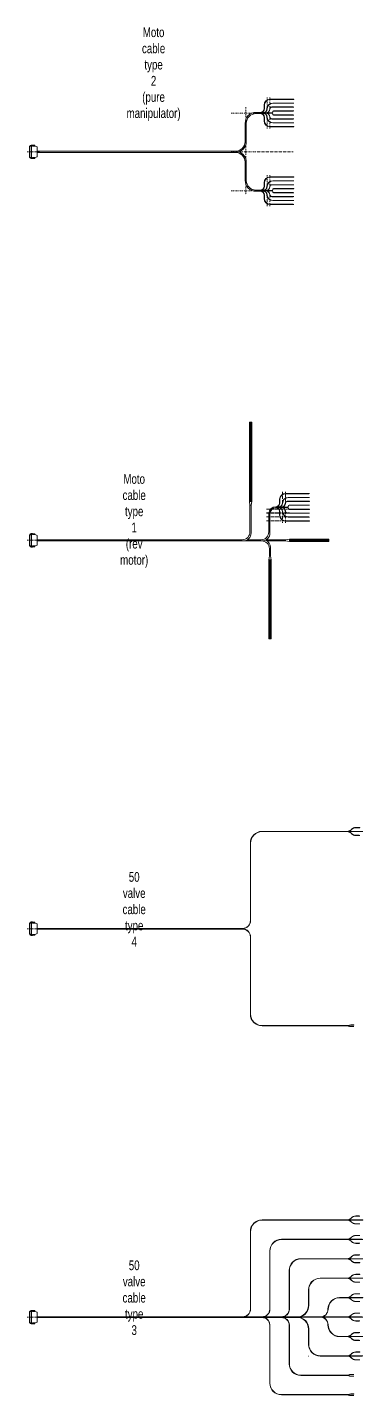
# Model space of a CAD drawing. Header units: millimetres. Extents: x -110 to 1678, y 0 to 13641.
# Drawn here: x -51 to 1678, y 6596 to 13641 of the extents above; entities that cross this region are included whole.
import ezdxf

# ---------------------------------------------------------------- set-up
doc = ezdxf.new("R2010")
doc.units = ezdxf.units.MM
doc.linetypes.add('BORDER2', pattern=[22.225, 6.35, -3.175, 6.35, -3.175, 0, -3.175])
doc.layers.add('drawing', color=7, linetype='CONTINUOUS', lineweight=20)
doc.layers.add('help', color=2, linetype='BORDER2', lineweight=0)
doc.styles.get("Standard").update_dxf_attribs({"font": 'txt', "width": 0.75})

# ---------------------------------------------------------------- blocks, each defined once
blk = doc.blocks.new('d-sub-37')
at = {"layer": 'drawing'}
for p, q in [((-31, 28.5), (-39.5, 28.5)), ((-39.5, 28.5), (-39.5, -28.5)), ((-31, 33), (-37, 33)), ((-37, 33), (-37, 31)), ((-37, 31), (-31, 31)), ((-31, 35), (-31, -35)), ((-30, 35), (-31, 35)), ((-30, -35), (-30, 35)), ((-30, 35), (-25, 35)), ((-25, 35), (-25, 29)), ((-25, 33), (-24, 33)), ((-24, 31), (-25, 31)), ((-25, 29), (-11, 29)), ((-24, 33), (-24, 34)), ((-24, 34), (-17, 34)), ((-24, 30), (-24, 31)), ((-13, 30), (-24, 30)), ((-17, 34), (-13, 34)), ((-13, 34), (-13, 30)), ((-11, 29), (-1, 25)), ((-1, -25), (-1, 25)), ((-1, 3), (0, 3)), ((0, 3), (0, -3)), ((-39.5, -28.5), (-31, -28.5)), ((-37, -33), (-37, -31)), ((-37, -31), (-31, -31)), ((-31, -33), (-37, -33)), ((-31, -35), (-30, -35)), ((-30, -35), (-25, -35)), ((-25, -35), (-25, -29)), ((-25, -29), (-11, -29)), ((-25, -31), (-24, -31)), ((-25, -33), (-24, -33)), ((-24, -31), (-24, -30)), ((-24, -30), (-14, -30)), ((-24, -33), (-24, -34)), ((-24, -34), (-13, -34)), ((-13, -30), (-14, -30)), ((-13, -34), (-13, -30)), ((-11, -29), (-1, -25)), ((0, -3), (-1, -3))]:
    blk.add_line(p, q, dxfattribs=at)
at = {"layer": 'help'}
for p, q in [((-51, 0), (-23, 0)), ((-20, 0), (13, 0))]:
    blk.add_line(p, q, dxfattribs=at)
blk = doc.blocks.new('enc-socket')
at = {"layer": 'drawing'}
for p, q in [((-0.5, -1), (-0.5, 1)), ((-0.5, 1), (0, 1)), ((0, 6), (0, -6)), ((4, 6), (0, 6)), ((1, 5.5), (1, 5)), ((1.5, 5.5), (1, 5.5)), ((1, 5), (1.5, 5)), ((1, 3.5), (1, 3)), ((1.5, 3.5), (1, 3.5)), ((1, 3), (1.5, 3)), ((1, 1.5), (1, 1)), ((1.5, 1.5), (1, 1.5)), ((1, 1), (1.5, 1)), ((1.5, 5), (1.5, 5.5)), ((1.5, 3), (1.5, 3.5)), ((1.5, 1), (1.5, 1.5)), ((3, 5.5), (3, 5)), ((3.5, 5.5), (3, 5.5)), ((3, 5), (3.5, 5)), ((3, 3.5), (3, 3)), ((3.5, 3.5), (3, 3.5)), ((3, 3), (3.5, 3)), ((3, 1.5), (3, 1)), ((3.5, 1.5), (3, 1.5)), ((3, 1), (3.5, 1)), ((3.5, 5), (3.5, 5.5)), ((3.5, 3), (3.5, 3.5)), ((3.5, 1), (3.5, 1.5)), ((4, -6), (4, 6)), ((0, -1), (-0.5, -1)), ((0, -6), (4, -6)), ((1, -0.5), (1, -1)), ((1.5, -0.5), (1, -0.5)), ((1, -1), (1.5, -1)), ((1, -2.5), (1, -3)), ((1.5, -2.5), (1, -2.5)), ((1, -3), (1.5, -3)), ((1, -4.5), (1, -5)), ((1.5, -4.5), (1, -4.5)), ((1, -5), (1.5, -5)), ((1.5, -1), (1.5, -0.5)), ((1.5, -3), (1.5, -2.5)), ((1.5, -5), (1.5, -4.5)), ((3, -0.5), (3, -1)), ((3.5, -0.5), (3, -0.5)), ((3, -1), (3.5, -1)), ((3, -2.5), (3, -3)), ((3.5, -2.5), (3, -2.5)), ((3, -3), (3.5, -3)), ((3, -4.5), (3, -5)), ((3.5, -4.5), (3, -4.5)), ((3, -5), (3.5, -5)), ((3.5, -1), (3.5, -0.5)), ((3.5, -3), (3.5, -2.5)), ((3.5, -5), (3.5, -4.5))]:
    blk.add_line(p, q, dxfattribs=at)

msp = doc.modelspace()

# ---------------------------------------------------------------- linework, layer by layer
at = {"layer": 'drawing'}
for p, q in [((1200, 13271), (1220, 13271)), ((1220, 13270), (1201, 13270)), ((1214, 13251), (1220, 13251)), ((1215, 13250), (1220, 13250)), ((1220, 13271), (1320, 13271)), ((1320, 13270), (1220, 13270)), ((1220, 13251), (1320, 13251)), ((1320, 13250), (1220, 13250)), ((1320, 13271), (1320, 13270)), ((1320, 13270.7), (1323, 13270.7)), ((1323, 13270.3), (1320, 13270.3)), ((1320, 13251), (1320, 13250)), ((1320, 13250.7), (1323, 13250.7)), ((1323, 13250.3), (1320, 13250.3)), ((1323, 13270.7), (1323, 13270.3)), ((1323, 13250.7), (1323, 13250.3)), ((1128, 13203), (1150, 13203)), ((1150, 13197), (1128, 13197)), ((1150, 13197), (1150, 13203)), ((1150, 13203), (1150, 13203)), ((1150, 13203), (1150, 13203)), ((1151, 13202), (1150, 13202)), ((1164, 13202), (1150, 13202)), ((1165, 13201), (1150, 13201)), ((1179, 13201), (1150, 13201)), ((1180, 13200), (1150, 13200)), ((1180, 13200), (1150, 13200)), ((1165, 13199), (1150, 13199)), ((1179, 13199), (1150, 13199)), ((1151, 13198), (1150, 13198)), ((1164, 13198), (1150, 13198)), ((1150, 13197), (1150, 13197)), ((1150, 13197), (1150, 13197)), ((1150, 13197), (1150, 13197)), ((1170, 13223), (1170, 13241)), ((1170, 13203), (1170, 13203)), ((1170, 13197), (1170, 13197)), ((1170, 13177), (1170, 13159)), ((1171, 13240), (1171, 13222)), ((1171, 13160), (1171, 13178)), ((1200, 13200), (1180, 13200)), ((1200, 13200), (1180, 13200)), ((1184, 13221), (1184, 13222)), ((1184, 13179), (1184, 13178)), ((1200, 13201), (1186.2, 13201)), ((1200, 13199), (1186.2, 13199)), ((1199, 13221), (1199, 13221)), ((1199, 13179), (1199, 13179)), ((1209, 13201), (1200, 13201)), ((1210, 13200), (1200, 13200)), ((1210, 13200), (1200, 13200)), ((1209, 13199), (1200, 13199)), ((1209, 13231), (1220, 13231)), ((1210, 13230), (1220, 13230)), ((1214, 13206), (1214, 13206)), ((1214, 13194), (1214, 13194)), ((1219, 13211), (1220, 13211)), ((1219, 13189), (1220, 13189)), ((1220, 13231), (1320, 13231)), ((1320, 13230), (1220, 13230)), ((1220, 13211), (1320, 13211)), ((1320, 13210), (1220, 13210)), ((1320, 13190), (1220, 13190)), ((1220, 13189), (1320, 13189)), ((1320, 13231), (1320, 13230)), ((1320, 13230.7), (1323, 13230.7)), ((1323, 13230.3), (1320, 13230.3)), ((1320, 13211), (1320, 13210)), ((1320, 13210.7), (1323, 13210.7)), ((1323, 13210.3), (1320, 13210.3)), ((1320, 13189), (1320, 13190)), ((1323, 13189.7), (1320, 13189.7)), ((1320, 13189.3), (1323, 13189.3)), ((1323, 13230.7), (1323, 13230.3)), ((1323, 13210.7), (1323, 13210.3)), ((1323, 13189.3), (1323, 13189.7)), ((1072, 13053), (1072, 13147)), ((1078, 13147), (1078, 13053)), ((1200, 13129), (1220, 13129)), ((1220, 13130), (1201, 13130)), ((1209, 13169), (1220, 13169)), ((1210, 13170), (1220, 13170)), ((1214, 13149), (1220, 13149)), ((1215, 13150), (1220, 13150)), ((1320, 13170), (1220, 13170)), ((1220, 13169), (1320, 13169)), ((1320, 13150), (1220, 13150)), ((1220, 13149), (1320, 13149)), ((1320, 13130), (1220, 13130)), ((1220, 13129), (1320, 13129)), ((1320, 13169), (1320, 13170)), ((1323, 13169.7), (1320, 13169.7)), ((1320, 13169.3), (1323, 13169.3)), ((1320, 13149), (1320, 13150)), ((1323, 13149.7), (1320, 13149.7)), ((1320, 13149.3), (1323, 13149.3)), ((1320, 13129), (1320, 13130)), ((1323, 13129.7), (1320, 13129.7)), ((1320, 13129.3), (1323, 13129.3)), ((1323, 13169.3), (1323, 13169.7)), ((1323, 13149.3), (1323, 13149.7)), ((1323, 13129.3), (1323, 13129.7)), ((0, 13003), (1000, 13003)), ((1000, 12997), (0, 12997)), ((1000, 13003), (1022, 13003)), ((1022, 12997), (1000, 12997)), ((1072, 12947), (1072, 12853)), ((1078, 12853), (1078, 12947)), ((1170, 12823), (1170, 12841)), ((1171, 12840), (1171, 12822)), ((1184, 12821), (1184, 12822)), ((1200, 12871), (1220, 12871)), ((1220, 12870), (1201, 12870)), ((1209, 12831), (1220, 12831)), ((1210, 12830), (1220, 12830)), ((1214, 12851), (1220, 12851)), ((1215, 12850), (1220, 12850)), ((1220, 12871), (1320, 12871)), ((1320, 12870), (1220, 12870)), ((1220, 12851), (1320, 12851)), ((1320, 12850), (1220, 12850)), ((1220, 12831), (1320, 12831)), ((1320, 12830), (1220, 12830)), ((1320, 12871), (1320, 12870)), ((1320, 12870.7), (1323, 12870.7)), ((1323, 12870.3), (1320, 12870.3)), ((1320, 12851), (1320, 12850)), ((1320, 12850.7), (1323, 12850.7)), ((1323, 12850.3), (1320, 12850.3)), ((1320, 12831), (1320, 12830)), ((1320, 12830.7), (1323, 12830.7)), ((1323, 12830.3), (1320, 12830.3)), ((1323, 12870.7), (1323, 12870.3)), ((1323, 12850.7), (1323, 12850.3)), ((1323, 12830.7), (1323, 12830.3)), ((1150, 12803), (1128, 12803)), ((1128, 12797), (1150, 12797)), ((1150, 12797), (1150, 12803)), ((1150, 12803), (1150, 12803)), ((1150, 12803), (1150, 12803)), ((1151, 12802), (1150, 12802)), ((1164, 12802), (1150, 12802)), ((1165, 12801), (1150, 12801)), ((1179, 12801), (1150, 12801)), ((1180, 12800), (1150, 12800)), ((1180, 12800), (1150, 12800)), ((1165, 12799), (1150, 12799)), ((1179, 12799), (1150, 12799)), ((1151, 12798), (1150, 12798)), ((1164, 12798), (1150, 12798)), ((1150, 12797), (1150, 12797)), ((1150, 12797), (1150, 12797)), ((1150, 12797), (1150, 12797)), ((1170, 12803), (1170, 12803)), ((1170, 12797), (1170, 12797)), ((1170, 12777), (1170, 12759)), ((1171, 12760), (1171, 12778)), ((1200, 12800), (1180, 12800)), ((1200, 12800), (1180, 12800)), ((1184, 12779), (1184, 12778)), ((1200, 12801), (1186.2, 12801)), ((1200, 12799), (1186.2, 12799)), ((1199, 12821), (1199, 12821)), ((1199, 12779), (1199, 12779)), ((1209, 12801), (1200, 12801)), ((1210, 12800), (1200, 12800)), ((1210, 12800), (1200, 12800)), ((1209, 12799), (1200, 12799)), ((1209, 12769), (1220, 12769)), ((1210, 12770), (1220, 12770)), ((1214, 12806), (1214, 12806)), ((1214, 12794), (1214, 12794)), ((1219, 12811), (1220, 12811)), ((1219, 12789), (1220, 12789)), ((1220, 12811), (1320, 12811)), ((1320, 12810), (1220, 12810)), ((1320, 12790), (1220, 12790)), ((1220, 12789), (1320, 12789)), ((1320, 12770), (1220, 12770)), ((1220, 12769), (1320, 12769)), ((1320, 12811), (1320, 12810)), ((1320, 12810.7), (1323, 12810.7)), ((1323, 12810.3), (1320, 12810.3)), ((1320, 12789), (1320, 12790)), ((1323, 12789.7), (1320, 12789.7)), ((1320, 12789.3), (1323, 12789.3)), ((1320, 12769), (1320, 12770)), ((1323, 12769.7), (1320, 12769.7)), ((1320, 12769.3), (1323, 12769.3)), ((1323, 12810.7), (1323, 12810.3)), ((1323, 12789.3), (1323, 12789.7)), ((1323, 12769.3), (1323, 12769.7)), ((1200, 12729), (1220, 12729)), ((1220, 12730), (1201, 12730)), ((1214, 12749), (1220, 12749)), ((1215, 12750), (1220, 12750)), ((1320, 12750), (1220, 12750)), ((1220, 12749), (1320, 12749)), ((1320, 12730), (1220, 12730)), ((1220, 12729), (1320, 12729)), ((1320, 12749), (1320, 12750)), ((1323, 12749.7), (1320, 12749.7)), ((1320, 12749.3), (1323, 12749.3)), ((1320, 12729), (1320, 12730)), ((1323, 12729.7), (1320, 12729.7)), ((1320, 12729.3), (1323, 12729.3)), ((1323, 12749.3), (1323, 12749.7)), ((1323, 12729.3), (1323, 12729.7)), ((1094, 11604), (1094, 11404)), ((1095, 11404), (1095, 11604)), ((1096, 11604), (1096, 11404)), ((1097, 11404), (1097, 11604)), ((1098, 11604), (1098, 11404)), ((1099, 11404), (1099, 11603.5)), ((1100, 11404), (1100, 11603.5)), ((1101, 11603.5), (1101, 11404)), ((1102, 11404), (1102, 11604)), ((1103, 11604), (1103, 11404)), ((1104, 11404), (1104, 11604)), ((1105, 11604), (1105, 11404)), ((1106, 11404), (1106, 11604)), ((1094, 11404), (1106, 11404)), ((1094, 11400), (1094, 11200)), ((1095, 11200), (1095, 11400)), ((1096, 11400), (1096, 11200)), ((1097, 11200), (1097, 11400)), ((1098, 11400), (1098, 11200)), ((1099, 11200), (1099, 11399.5)), ((1100, 11200), (1100, 11399.5)), ((1101, 11399.5), (1101, 11200)), ((1102, 11200), (1102, 11400)), ((1103, 11400), (1103, 11200)), ((1104, 11200), (1104, 11400)), ((1105, 11400), (1105, 11200)), ((1106, 11200), (1106, 11400)), ((1250, 11193), (1250, 11211)), ((1251, 11210), (1251, 11192)), ((1280, 11241), (1300, 11241)), ((1300, 11240), (1281, 11240)), ((1294, 11221), (1300, 11221)), ((1295, 11220), (1300, 11220)), ((1300, 11241), (1400, 11241)), ((1400, 11240), (1300, 11240)), ((1300, 11221), (1400, 11221)), ((1400, 11220), (1300, 11220)), ((1400, 11241), (1400, 11240)), ((1400, 11240.7), (1403, 11240.7)), ((1403, 11240.3), (1400, 11240.3)), ((1400, 11221), (1400, 11220)), ((1400, 11220.7), (1403, 11220.7)), ((1403, 11220.3), (1400, 11220.3)), ((1403, 11240.7), (1403, 11240.3)), ((1403, 11220.7), (1403, 11220.3)), ((1094, 11200), (1106, 11200)), ((1094, 11200), (1097, 11180)), ((1097, 11180), (1103, 11180)), ((1097, 11180), (1097, 11043)), ((1103, 11180), (1106, 11200)), ((1103, 11037), (1103, 11180)), ((1194, 11137), (1194, 11043)), ((1200, 11037), (1200, 11137)), ((1230, 11167), (1230, 11173)), ((1230, 11173), (1230, 11173)), ((1230, 11173), (1230, 11173)), ((1231, 11172), (1230, 11172)), ((1244, 11172), (1230, 11172)), ((1245, 11171), (1230, 11171)), ((1259, 11171), (1230, 11171)), ((1260, 11170), (1230, 11170)), ((1260, 11170), (1230, 11170)), ((1245, 11169), (1230, 11169)), ((1259, 11169), (1230, 11169)), ((1231, 11168), (1230, 11168)), ((1244, 11168), (1230, 11168)), ((1230, 11167), (1230, 11167)), ((1230, 11167), (1230, 11167)), ((1230, 11167), (1230, 11167)), ((1250, 11173), (1250, 11173)), ((1250, 11167), (1250, 11167)), ((1250, 11147), (1250, 11129)), ((1251, 11130), (1251, 11148)), ((1280, 11170), (1260, 11170)), ((1280, 11170), (1260, 11170)), ((1264, 11191), (1264, 11192)), ((1264, 11149), (1264, 11148)), ((1280, 11171), (1266.2, 11171)), ((1280, 11169), (1266.2, 11169)), ((1279, 11191), (1279, 11191)), ((1279, 11149), (1279, 11149)), ((1289, 11171), (1280, 11171)), ((1290, 11170), (1280, 11170)), ((1290, 11170), (1280, 11170)), ((1289, 11169), (1280, 11169)), ((1289, 11201), (1300, 11201)), ((1289, 11139), (1300, 11139)), ((1290, 11200), (1300, 11200)), ((1290, 11140), (1300, 11140)), ((1294, 11176), (1294, 11176)), ((1294, 11164), (1294, 11164)), ((1299, 11181), (1300, 11181)), ((1299, 11159), (1300, 11159)), ((1300, 11201), (1400, 11201)), ((1400, 11200), (1300, 11200)), ((1300, 11181), (1400, 11181)), ((1400, 11180), (1300, 11180)), ((1400, 11160), (1300, 11160)), ((1300, 11159), (1400, 11159)), ((1400, 11140), (1300, 11140)), ((1300, 11139), (1400, 11139)), ((1400, 11201), (1400, 11200)), ((1400, 11200.7), (1403, 11200.7)), ((1403, 11200.3), (1400, 11200.3)), ((1400, 11181), (1400, 11180)), ((1400, 11180.7), (1403, 11180.7)), ((1403, 11180.3), (1400, 11180.3)), ((1400, 11159), (1400, 11160)), ((1403, 11159.7), (1400, 11159.7)), ((1400, 11159.3), (1403, 11159.3)), ((1400, 11139), (1400, 11140)), ((1403, 11139.7), (1400, 11139.7)), ((1400, 11139.3), (1403, 11139.3)), ((1403, 11200.7), (1403, 11200.3)), ((1403, 11180.7), (1403, 11180.3)), ((1403, 11159.3), (1403, 11159.7)), ((1403, 11139.3), (1403, 11139.7)), ((1280, 11099), (1300, 11099)), ((1300, 11100), (1281, 11100)), ((1294, 11119), (1300, 11119)), ((1295, 11120), (1300, 11120)), ((1400, 11120), (1300, 11120)), ((1300, 11119), (1400, 11119)), ((1400, 11100), (1300, 11100)), ((1300, 11099), (1400, 11099)), ((1400, 11119), (1400, 11120)), ((1403, 11119.7), (1400, 11119.7)), ((1400, 11119.3), (1403, 11119.3)), ((1400, 11099), (1400, 11100)), ((1403, 11099.7), (1400, 11099.7)), ((1400, 11099.3), (1403, 11099.3)), ((1403, 11119.3), (1403, 11119.7)), ((1403, 11099.3), (1403, 11099.7)), ((0, 11003), (1000, 11003)), ((1000, 10997), (0, 10997)), ((1000, 11003), (1000, 10997)), ((1057, 11003), (1000, 11003)), ((1000, 10997), (1063, 10997)), ((1157, 10997), (1000, 10997)), ((1084.1, 11003), (1154, 11003)), ((1280, 11003), (1181.1, 11003)), ((1184.1, 10997), (1280, 10997)), ((1300, 11006), (1280, 11003)), ((1280, 11003), (1280, 10997)), ((1280, 10997), (1300, 10994)), ((1500, 11006), (1300, 11006)), ((1300, 11006), (1300, 10994)), ((1300, 11005), (1500, 11005)), ((1500, 11004), (1300, 11004)), ((1300, 11003), (1500, 11003)), ((1500, 11002), (1300, 11002)), ((1300, 11001), (1499.5, 11001)), ((1300, 11000), (1499.5, 11000)), ((1499.5, 10999), (1300, 10999)), ((1300, 10998), (1500, 10998)), ((1500, 10997), (1300, 10997)), ((1300, 10996), (1500, 10996)), ((1500, 10995), (1300, 10995)), ((1300, 10994), (1500, 10994)), ((1197, 10920), (1194, 10900)), ((1197, 10957), (1197, 10920)), ((1203, 10920), (1197, 10920)), ((1203, 10920), (1203, 10963)), ((1206, 10900), (1203, 10920)), ((1206, 10900), (1194, 10900)), ((1194, 10900), (1194, 10700)), ((1206, 10900), (1194, 10900)), ((1194, 10900), (1194, 10700)), ((1195, 10700), (1195, 10900)), ((1195, 10700), (1195, 10900)), ((1196, 10900), (1196, 10700)), ((1196, 10900), (1196, 10700)), ((1197, 10700), (1197, 10900)), ((1197, 10700), (1197, 10900)), ((1198, 10900), (1198, 10700)), ((1198, 10900), (1198, 10700)), ((1199, 10700.5), (1199, 10900)), ((1199, 10700.5), (1199, 10900)), ((1200, 10900), (1200, 10700.5)), ((1200, 10900), (1200, 10700.5)), ((1201, 10900), (1201, 10700.5)), ((1201, 10900), (1201, 10700.5)), ((1202, 10700), (1202, 10900)), ((1202, 10700), (1202, 10900)), ((1203, 10900), (1203, 10700)), ((1203, 10900), (1203, 10700)), ((1204, 10700), (1204, 10900)), ((1204, 10700), (1204, 10900)), ((1205, 10900), (1205, 10700)), ((1205, 10900), (1205, 10700)), ((1206, 10700), (1206, 10900)), ((1206, 10700), (1206, 10900)), ((1206, 10696), (1194, 10696)), ((1194, 10696), (1194, 10496)), ((1195, 10496), (1195, 10696)), ((1196, 10696), (1196, 10496)), ((1197, 10496), (1197, 10696)), ((1198, 10696), (1198, 10496)), ((1199, 10496.5), (1199, 10696)), ((1200, 10696), (1200, 10496.5)), ((1201, 10696), (1201, 10496.5)), ((1202, 10496), (1202, 10696)), ((1203, 10696), (1203, 10496)), ((1204, 10496), (1204, 10696)), ((1205, 10696), (1205, 10496)), ((1206, 10496), (1206, 10696)), ((1621.2, 9512.2), (1618.8, 9509.8)), ((1618.8, 9508.8), (1621.2, 9511.2)), ((1660, 9521), (1642.4, 9521)), ((1642.4, 9520), (1660, 9520)), ((1660, 9520), (1660, 9521)), ((1660, 9520.7), (1663, 9520.7)), ((1663, 9520.3), (1660, 9520.3)), ((1663, 9520.7), (1663, 9520.3)), ((1099, 9042), (1099, 9441)), ((1159, 9501), (1600, 9501)), ((1600, 9500), (1160, 9500)), ((1611, 9501), (1598, 9501)), ((1610, 9500), (1598, 9500)), ((1610, 9501), (1610, 9501)), ((1610, 9500), (1621, 9500)), ((1610, 9500), (1610, 9500)), ((1611, 9501), (1621, 9501)), ((1621.2, 9489.8), (1618.8, 9492.2)), ((1618.8, 9491.2), (1621.2, 9488.8)), ((1621, 9501), (1675, 9501)), ((1675, 9500), (1621, 9500)), ((1660, 9481), (1642.4, 9481)), ((1642.4, 9480), (1660, 9480)), ((1660, 9480), (1660, 9481)), ((1660, 9480.7), (1663, 9480.7)), ((1663, 9480.3), (1660, 9480.3)), ((1663, 9480.7), (1663, 9480.3)), ((1675, 9501), (1675, 9500)), ((1675, 9500.7), (1678, 9500.7)), ((1678, 9500.3), (1675, 9500.3)), ((1678, 9500.7), (1678, 9500.3)), ((1100, 9440), (1100, 9041)), ((0, 9002), (1000, 9002)), ((0, 8998), (1000, 8998)), ((1000, 8998), (1000, 9002)), ((1000, 9002), (1059, 9002)), ((1060, 9001), (1000, 9001)), ((1000, 8999), (1060, 8999)), ((1000, 8998), (1059, 8998)), ((1099, 8560), (1099, 8958)), ((1100, 8959), (1100, 8561)), ((1600, 8500), (1159, 8500)), ((1160, 8501), (1600, 8501)), ((1602.8, 8501.1), (1600, 8500)), ((1600, 8501), (1600, 8500)), ((1600.2, 8501.1), (1602.8, 8502.1)), ((1602.8, 8498.9), (1600.2, 8499.9)), ((1601.2, 8500.5), (1602.8, 8499.9)), ((1617.7, 8505), (1630, 8505)), ((1630, 8504), (1617.7, 8504)), ((1617.7, 8497), (1630, 8497)), ((1630, 8496), (1617.7, 8496)), ((1630, 8505), (1630, 8504)), ((1630, 8504.7), (1633, 8504.7)), ((1633, 8504.3), (1630, 8504.3)), ((1630, 8497), (1630, 8496)), ((1630, 8496.7), (1633, 8496.7)), ((1633, 8496.3), (1630, 8496.3)), ((1633, 8504.7), (1633, 8504.3)), ((1633, 8496.7), (1633, 8496.3)), ((1159, 7501), (1600, 7501)), ((1600, 7500), (1160, 7500)), ((1611, 7501), (1598, 7501)), ((1610, 7500), (1598, 7500)), ((1610, 7501), (1610, 7501)), ((1610, 7500), (1621, 7500)), ((1610, 7500), (1610, 7500)), ((1611, 7501), (1621, 7501)), ((1621.2, 7512.2), (1618.8, 7509.8)), ((1618.8, 7508.8), (1621.2, 7511.2)), ((1621.2, 7489.8), (1618.8, 7492.2)), ((1618.8, 7491.2), (1621.2, 7488.8)), ((1621, 7501), (1675, 7501)), ((1675, 7500), (1621, 7500)), ((1660, 7521), (1642.4, 7521)), ((1642.4, 7520), (1660, 7520)), ((1660, 7481), (1642.4, 7481)), ((1642.4, 7480), (1660, 7480)), ((1660, 7520), (1660, 7521)), ((1660, 7520.7), (1663, 7520.7)), ((1663, 7520.3), (1660, 7520.3)), ((1660, 7480), (1660, 7481)), ((1660, 7480.7), (1663, 7480.7)), ((1663, 7480.3), (1660, 7480.3)), ((1663, 7520.7), (1663, 7520.3)), ((1663, 7480.7), (1663, 7480.3)), ((1675, 7501), (1675, 7500)), ((1675, 7500.7), (1678, 7500.7)), ((1678, 7500.3), (1675, 7500.3)), ((1678, 7500.7), (1678, 7500.3)), ((1099, 7042), (1099, 7441)), ((1100, 7440), (1100, 7041)), ((1259, 7401), (1600, 7401)), ((1600, 7400), (1260, 7400)), ((1611, 7401), (1598, 7401)), ((1610, 7400), (1598, 7400)), ((1610, 7401), (1610, 7401)), ((1610, 7400), (1621, 7400)), ((1610, 7400), (1610, 7400)), ((1611, 7401), (1621, 7401)), ((1621.2, 7412.2), (1618.8, 7409.8)), ((1618.8, 7408.8), (1621.2, 7411.2)), ((1621, 7401), (1675, 7401)), ((1675, 7400), (1621, 7400)), ((1660, 7421), (1642.4, 7421)), ((1642.4, 7420), (1660, 7420)), ((1660, 7420), (1660, 7421)), ((1660, 7420.7), (1663, 7420.7)), ((1663, 7420.3), (1660, 7420.3)), ((1663, 7420.7), (1663, 7420.3)), ((1675, 7401), (1675, 7400)), ((1675, 7400.7), (1678, 7400.7)), ((1678, 7400.3), (1675, 7400.3)), ((1678, 7400.7), (1678, 7400.3)), ((1199, 7042), (1199, 7341)), ((1200, 7340), (1200, 7041)), ((1621.2, 7389.8), (1618.8, 7392.2)), ((1618.8, 7391.2), (1621.2, 7388.8)), ((1660, 7381), (1642.4, 7381)), ((1642.4, 7380), (1660, 7380)), ((1660, 7380), (1660, 7381)), ((1660, 7380.7), (1663, 7380.7)), ((1663, 7380.3), (1660, 7380.3)), ((1663, 7380.7), (1663, 7380.3)), ((1359, 7301), (1600, 7301)), ((1600, 7300), (1360, 7300)), ((1611, 7301), (1598, 7301)), ((1610, 7300), (1598, 7300)), ((1610, 7301), (1610, 7301)), ((1610, 7300), (1621, 7300)), ((1610, 7300), (1610, 7300)), ((1611, 7301), (1621, 7301)), ((1621.2, 7312.2), (1618.8, 7309.8)), ((1618.8, 7308.8), (1621.2, 7311.2)), ((1621.2, 7289.8), (1618.8, 7292.2)), ((1618.8, 7291.2), (1621.2, 7288.8)), ((1621, 7301), (1675, 7301)), ((1675, 7300), (1621, 7300)), ((1660, 7321), (1642.4, 7321)), ((1642.4, 7320), (1660, 7320)), ((1660, 7281), (1642.4, 7281)), ((1642.4, 7280), (1660, 7280)), ((1660, 7320), (1660, 7321)), ((1660, 7320.7), (1663, 7320.7)), ((1663, 7320.3), (1660, 7320.3)), ((1660, 7280), (1660, 7281)), ((1660, 7280.7), (1663, 7280.7)), ((1663, 7280.3), (1660, 7280.3)), ((1663, 7320.7), (1663, 7320.3)), ((1663, 7280.7), (1663, 7280.3)), ((1675, 7301), (1675, 7300)), ((1675, 7300.7), (1678, 7300.7)), ((1678, 7300.3), (1675, 7300.3)), ((1678, 7300.7), (1678, 7300.3)), ((1299, 7042), (1299, 7241)), ((1300, 7240), (1300, 7041)), ((1459, 7201), (1600, 7201)), ((1600, 7200), (1460, 7200)), ((1611, 7201), (1598, 7201)), ((1610, 7200), (1598, 7200)), ((1610, 7201), (1610, 7201)), ((1610, 7200), (1621, 7200)), ((1610, 7200), (1610, 7200)), ((1611, 7201), (1621, 7201)), ((1621.2, 7212.2), (1618.8, 7209.8)), ((1618.8, 7208.8), (1621.2, 7211.2)), ((1621.2, 7189.8), (1618.8, 7192.2)), ((1618.8, 7191.2), (1621.2, 7188.8)), ((1621, 7201), (1675, 7201)), ((1675, 7200), (1621, 7200)), ((1660, 7221), (1642.4, 7221)), ((1642.4, 7220), (1660, 7220)), ((1660, 7220), (1660, 7221)), ((1660, 7220.7), (1663, 7220.7)), ((1663, 7220.3), (1660, 7220.3)), ((1663, 7220.7), (1663, 7220.3)), ((1675, 7201), (1675, 7200)), ((1675, 7200.7), (1678, 7200.7)), ((1678, 7200.3), (1675, 7200.3)), ((1678, 7200.7), (1678, 7200.3)), ((1399, 7061), (1399, 7141)), ((1400, 7140), (1400, 7060)), ((1660, 7181), (1642.4, 7181)), ((1642.4, 7180), (1660, 7180)), ((1660, 7121), (1642.4, 7121)), ((1642.4, 7120), (1660, 7120)), ((1660, 7180), (1660, 7181)), ((1660, 7180.7), (1663, 7180.7)), ((1663, 7180.3), (1660, 7180.3)), ((1660, 7120), (1660, 7121)), ((1660, 7120.7), (1663, 7120.7)), ((1663, 7120.3), (1660, 7120.3)), ((1663, 7180.7), (1663, 7180.3)), ((1663, 7120.7), (1663, 7120.3)), ((1600, 7101), (1559, 7101)), ((1600, 7100), (1560, 7100)), ((1611, 7101), (1598, 7101)), ((1610, 7100), (1598, 7100)), ((1610, 7101), (1610, 7101)), ((1610, 7100), (1621, 7100)), ((1610, 7100), (1610, 7100)), ((1611, 7101), (1621, 7101)), ((1621.2, 7112.2), (1618.8, 7109.8)), ((1618.8, 7108.8), (1621.2, 7111.2)), ((1621.2, 7089.8), (1618.8, 7092.2)), ((1618.8, 7091.2), (1621.2, 7088.8)), ((1621, 7101), (1675, 7101)), ((1675, 7100), (1621, 7100)), ((1660, 7081), (1642.4, 7081)), ((1642.4, 7080), (1660, 7080)), ((1660, 7080), (1660, 7081)), ((1660, 7080.7), (1663, 7080.7)), ((1663, 7080.3), (1660, 7080.3)), ((1663, 7080.7), (1663, 7080.3)), ((1675, 7101), (1675, 7100)), ((1675, 7100.7), (1678, 7100.7)), ((1678, 7100.3), (1675, 7100.3)), ((1678, 7100.7), (1678, 7100.3)), ((0, 7002), (1000, 7002)), ((0, 6998), (1000, 6998)), ((1000, 6998), (1000, 7002)), ((1000, 7002), (1059, 7002)), ((1060, 7001), (1000, 7001)), ((1000, 7000), (1340, 7000)), ((1000, 6999), (1060, 6999)), ((1000, 6998), (1059, 6998)), ((1059, 6998), (1069, 6998)), ((1060, 7001), (1160, 7001)), ((1060, 6999), (1160, 6999)), ((1159, 7002), (1068.9, 7002)), ((1159, 6998), (1068.9, 6998)), ((1160, 7001), (1260, 7001)), ((1160, 6999), (1260, 6999)), ((1259, 6998), (1160, 6998)), ((1259, 7002), (1168.9, 7002)), ((1260, 7001), (1339, 7001)), ((1339, 6999), (1260, 6999)), ((1340, 7000), (1340, 7000)), ((1340, 7000), (1460, 7000)), ((1342, 7001), (1459, 7001)), ((1459, 7000), (1461, 7000)), ((1460, 7001), (1460, 7001)), ((1468.9, 7001), (1500, 7001)), ((1468.9, 7000), (1500, 7000)), ((1499, 7041), (1499, 7041)), ((1500, 7040), (1500, 7040)), ((1598, 7001), (1500, 7001)), ((1500, 7000), (1598, 7000)), ((1611, 7001), (1598, 7001)), ((1610, 7000), (1598, 7000)), ((1610, 7001), (1610, 7001)), ((1610, 7000), (1621, 7000)), ((1610, 7000), (1610, 7000)), ((1611, 7001), (1621, 7001)), ((1621.2, 7012.2), (1618.8, 7009.8)), ((1618.8, 7008.8), (1621.2, 7011.2)), ((1621.2, 6989.8), (1618.8, 6992.2)), ((1618.8, 6991.2), (1621.2, 6988.8)), ((1621, 7001), (1675, 7001)), ((1675, 7000), (1621, 7000)), ((1660, 7021), (1642.4, 7021)), ((1642.4, 7020), (1660, 7020)), ((1660, 6981), (1642.4, 6981)), ((1642.4, 6980), (1660, 6980)), ((1660, 7020), (1660, 7021)), ((1660, 7020.7), (1663, 7020.7)), ((1663, 7020.3), (1660, 7020.3)), ((1660, 6980), (1660, 6981)), ((1660, 6980.7), (1663, 6980.7)), ((1663, 6980.3), (1660, 6980.3)), ((1663, 7020.7), (1663, 7020.3)), ((1663, 6980.7), (1663, 6980.3)), ((1675, 7001), (1675, 7000)), ((1675, 7000.7), (1678, 7000.7)), ((1678, 7000.3), (1675, 7000.3)), ((1678, 7000.7), (1678, 7000.3)), ((1199, 6660), (1199, 6958)), ((1200, 6959), (1200, 6661)), ((1299, 6760), (1299, 6958)), ((1300, 6959), (1300, 6761)), ((1399, 6860), (1399, 6939)), ((1400, 6940), (1400, 6861)), ((1499, 6960), (1499, 6960)), ((1500, 6961), (1500, 6961)), ((1621.2, 6912.2), (1618.8, 6909.8)), ((1618.8, 6908.8), (1621.2, 6911.2)), ((1660, 6921), (1642.4, 6921)), ((1642.4, 6920), (1660, 6920)), ((1660, 6920), (1660, 6921)), ((1660, 6920.7), (1663, 6920.7)), ((1663, 6920.3), (1660, 6920.3)), ((1663, 6920.7), (1663, 6920.3)), ((1600, 6900), (1559, 6900)), ((1560, 6901), (1600, 6901)), ((1611, 6901), (1598, 6901)), ((1610, 6900), (1598, 6900)), ((1610, 6901), (1610, 6901)), ((1610, 6900), (1621, 6900)), ((1610, 6900), (1610, 6900)), ((1611, 6901), (1621, 6901)), ((1621.2, 6889.8), (1618.8, 6892.2)), ((1618.8, 6891.2), (1621.2, 6888.8)), ((1621, 6901), (1675, 6901)), ((1675, 6900), (1621, 6900)), ((1660, 6881), (1642.4, 6881)), ((1642.4, 6880), (1660, 6880)), ((1660, 6880), (1660, 6881)), ((1660, 6880.7), (1663, 6880.7)), ((1663, 6880.3), (1660, 6880.3)), ((1663, 6880.7), (1663, 6880.3)), ((1675, 6901), (1675, 6900)), ((1675, 6900.7), (1678, 6900.7)), ((1678, 6900.3), (1675, 6900.3)), ((1678, 6900.7), (1678, 6900.3)), ((1400, 6800), (1399, 6800)), ((1600, 6800), (1459, 6800)), ((1460, 6801), (1600, 6801)), ((1611, 6801), (1598, 6801)), ((1610, 6800), (1598, 6800)), ((1610, 6801), (1610, 6801)), ((1610, 6800), (1621, 6800)), ((1610, 6800), (1610, 6800)), ((1611, 6801), (1621, 6801)), ((1621.2, 6812.2), (1618.8, 6809.8)), ((1618.8, 6808.8), (1621.2, 6811.2)), ((1621.2, 6789.8), (1618.8, 6792.2)), ((1618.8, 6791.2), (1621.2, 6788.8)), ((1621, 6801), (1675, 6801)), ((1675, 6800), (1621, 6800)), ((1660, 6821), (1642.4, 6821)), ((1642.4, 6820), (1660, 6820)), ((1660, 6781), (1642.4, 6781)), ((1642.4, 6780), (1660, 6780)), ((1660, 6820), (1660, 6821)), ((1660, 6820.7), (1663, 6820.7)), ((1663, 6820.3), (1660, 6820.3)), ((1660, 6780), (1660, 6781)), ((1660, 6780.7), (1663, 6780.7)), ((1663, 6780.3), (1660, 6780.3)), ((1663, 6820.7), (1663, 6820.3)), ((1663, 6780.7), (1663, 6780.3)), ((1675, 6801), (1675, 6800)), ((1675, 6800.7), (1678, 6800.7)), ((1678, 6800.3), (1675, 6800.3)), ((1678, 6800.7), (1678, 6800.3)), ((1600, 6700), (1359, 6700)), ((1360, 6701), (1600, 6701)), ((1602.8, 6701.1), (1600, 6700)), ((1600, 6701), (1600, 6700)), ((1600.2, 6701.1), (1602.8, 6702.1)), ((1602.8, 6698.9), (1600.2, 6699.9)), ((1601.2, 6700.5), (1602.8, 6699.9)), ((1617.7, 6705), (1630, 6705)), ((1630, 6704), (1617.7, 6704)), ((1617.7, 6697), (1630, 6697)), ((1630, 6696), (1617.7, 6696)), ((1630, 6705), (1630, 6704)), ((1630, 6704.7), (1633, 6704.7)), ((1633, 6704.3), (1630, 6704.3)), ((1630, 6697), (1630, 6696)), ((1630, 6696.7), (1633, 6696.7)), ((1633, 6696.3), (1630, 6696.3)), ((1633, 6704.7), (1633, 6704.3)), ((1633, 6696.7), (1633, 6696.3)), ((1600, 6600), (1259, 6600)), ((1260, 6601), (1600, 6601)), ((1602.8, 6601.1), (1600, 6600)), ((1600, 6601), (1600, 6600)), ((1600.2, 6601.1), (1602.8, 6602.1)), ((1602.8, 6598.9), (1600.2, 6599.9)), ((1601.2, 6600.5), (1602.8, 6599.9)), ((1617.7, 6605), (1630, 6605)), ((1630, 6604), (1617.7, 6604)), ((1617.7, 6597), (1630, 6597)), ((1630, 6596), (1617.7, 6596)), ((1630, 6605), (1630, 6604)), ((1630, 6604.7), (1633, 6604.7)), ((1633, 6604.3), (1630, 6604.3)), ((1630, 6597), (1630, 6596)), ((1630, 6596.7), (1633, 6596.7)), ((1633, 6596.3), (1630, 6596.3)), ((1633, 6604.7), (1633, 6604.3)), ((1633, 6596.7), (1633, 6596.3))]:
    msp.add_line(p, q, dxfattribs=at)
for centre, radius, start, end in [((1200, 13241), 30, 90, 180), ((1201, 13240), 30, 90, 180), ((1214, 13221), 30, 90, 180), ((1215, 13220), 30, 90, 180), ((1128, 13147), 56, 90, 180), ((1128, 13147), 50, 90, 180), ((1150, 13223), 20, 270, 0), ((1150, 13177), 20, 0, 90), ((1151, 13222), 20, 270, 0), ((1151, 13178), 20, 0, 90), ((1164, 13222), 20, 270, 0), ((1164, 13178), 20, 0, 90), ((1165, 13221), 20, 270, 0), ((1165, 13179), 20, 0, 90), ((1179, 13221), 20, 270, 0), ((1179, 13179), 20, 0, 90), ((1180, 13220), 20, 270, 0), ((1180, 13180), 20, 0, 90), ((1214, 13179), 30, 180, 270), ((1215, 13180), 30, 180, 270), ((1209, 13221), 10, 90, 180), ((1209, 13179), 10, 180, 270), ((1210, 13220), 10, 90, 180), ((1210, 13180), 10, 180, 270), ((1209, 13206), 5, 270, 0), ((1209, 13194), 5, 0, 90), ((1210, 13205), 5, 270, 0), ((1210, 13195), 5, 0, 90), ((1219, 13206), 5, 90, 180), ((1219, 13194), 5, 180, 270), ((1220, 13205), 5, 90, 180), ((1220, 13195), 5, 180, 270), ((1200, 13159), 30, 180, 270), ((1201, 13160), 30, 180, 270), ((1022, 13053), 56, 270, 0), ((1022, 13053), 50, 270, 0), ((1022, 12947), 50, 0, 90), ((1022, 12947), 56, 0, 71.1608), ((1128, 12853), 56, 180, 270), ((1128, 12853), 50, 180, 270), ((1150, 12823), 20, 270, 0), ((1151, 12822), 20, 270, 0), ((1164, 12822), 20, 270, 0), ((1200, 12841), 30, 90, 180), ((1201, 12840), 30, 90, 180), ((1214, 12821), 30, 90, 180), ((1215, 12820), 30, 90, 180), ((1209, 12821), 10, 90, 180), ((1210, 12820), 10, 90, 180), ((1150, 12777), 20, 0, 90), ((1151, 12778), 20, 0, 90), ((1164, 12778), 20, 0, 90), ((1165, 12821), 20, 270, 0), ((1165, 12779), 20, 0, 90), ((1200, 12759), 30, 180, 270), ((1201, 12760), 30, 180, 270), ((1179, 12821), 20, 270, 0), ((1179, 12779), 20, 0, 90), ((1180, 12820), 20, 270, 0), ((1180, 12780), 20, 0, 90), ((1214, 12779), 30, 180, 270), ((1215, 12780), 30, 180, 270), ((1209, 12779), 10, 180, 270), ((1210, 12780), 10, 180, 270), ((1209, 12806), 5, 270, 0), ((1209, 12794), 5, 0, 90), ((1210, 12805), 5, 270, 0), ((1210, 12795), 5, 0, 90), ((1219, 12806), 5, 90, 180), ((1219, 12794), 5, 180, 270), ((1220, 12805), 5, 90, 180), ((1220, 12795), 5, 180, 270), ((1280, 11211), 30, 90, 180), ((1281, 11210), 30, 90, 180), ((1294, 11191), 30, 90, 180), ((1295, 11190), 30, 90, 180), ((1230, 11137), 36, 90, 180), ((1230, 11137), 30, 90, 180), ((1230, 11193), 20, 270, 0), ((1230, 11147), 20, 0, 90), ((1231, 11192), 20, 270, 0), ((1231, 11148), 20, 0, 90), ((1244, 11192), 20, 270, 0), ((1244, 11148), 20, 0, 90), ((1245, 11191), 20, 270, 0), ((1245, 11149), 20, 0, 90), ((1259, 11191), 20, 270, 0), ((1259, 11149), 20, 0, 90), ((1260, 11190), 20, 270, 0), ((1260, 11150), 20, 0, 90), ((1294, 11149), 30, 180, 270), ((1295, 11150), 30, 180, 270), ((1289, 11191), 10, 90, 180), ((1289, 11149), 10, 180, 270), ((1290, 11190), 10, 90, 180), ((1290, 11150), 10, 180, 270), ((1289, 11176), 5, 270, 0), ((1289, 11164), 5, 0, 90), ((1290, 11175), 5, 270, 0), ((1290, 11165), 5, 0, 90), ((1299, 11176), 5, 90, 180), ((1299, 11164), 5, 180, 270), ((1300, 11175), 5, 90, 180), ((1300, 11165), 5, 180, 270), ((1280, 11129), 30, 180, 270), ((1281, 11130), 30, 180, 270), ((1057, 11043), 40, 270, 0), ((1063, 11037), 40, 270, 0), ((1154, 11043), 40, 270, 0), ((1157, 10957), 40, 0, 90), ((1160, 11037), 40, 270, 0), ((1163, 10963), 40, 0, 70.10474), ((1642.4, 9491), 30, 90, 135), ((1642.4, 9490), 30, 90, 135), ((1159, 9441), 60, 90, 180), ((1160, 9440), 60, 90, 180), ((1597.6, 9531), 30, 270, 315), ((1597.6, 9470), 30, 45, 90), ((1597.6, 9530), 30, 284.83511, 315), ((1597.6, 9471), 30, 45, 75.16489), ((1642.4, 9511), 30, 225, 270), ((1642.4, 9510), 30, 225, 270), ((1059, 9042), 40, 270, 0), ((1060, 9041), 40, 270, 0), ((1059, 8958), 40, 0, 90), ((1060, 8959), 40, 0, 90), ((1159, 8560), 60, 180, 270), ((1160, 8561), 60, 180, 270), ((1599.8, 8502), 1, 270, 291.80141), ((1599.8, 8499), 1, 68.19859, 90), ((1617.7, 8465), 40, 90, 111.80141), ((1617.7, 8464), 40, 90, 111.80141), ((1617.7, 8537), 40, 248.19859, 270), ((1617.7, 8536), 40, 248.19859, 270), ((1159, 7441), 60, 90, 180), ((1160, 7440), 60, 90, 180), ((1597.6, 7531), 30, 270, 315), ((1597.6, 7470), 30, 45, 90), ((1597.6, 7530), 30, 284.83511, 315), ((1597.6, 7471), 30, 45, 75.16489), ((1642.4, 7491), 30, 90, 135), ((1642.4, 7490), 30, 90, 135), ((1642.4, 7511), 30, 225, 270), ((1642.4, 7510), 30, 225, 270), ((1259, 7341), 60, 90, 180), ((1260, 7340), 60, 90, 180), ((1597.6, 7431), 30, 270, 315), ((1597.6, 7370), 30, 45, 90), ((1597.6, 7430), 30, 284.83511, 315), ((1597.6, 7371), 30, 45, 75.16489), ((1642.4, 7391), 30, 90, 135), ((1642.4, 7390), 30, 90, 135), ((1642.4, 7411), 30, 225, 270), ((1642.4, 7410), 30, 225, 270), ((1359, 7241), 60, 90, 180), ((1360, 7240), 60, 90, 180), ((1597.6, 7331), 30, 270, 315), ((1597.6, 7270), 30, 45, 90), ((1597.6, 7330), 30, 284.83511, 315), ((1597.6, 7271), 30, 45, 75.16489), ((1642.4, 7291), 30, 90, 135), ((1642.4, 7290), 30, 90, 135), ((1642.4, 7311), 30, 225, 270), ((1642.4, 7310), 30, 225, 270), ((1459, 7141), 60, 90, 180), ((1460, 7140), 60, 90, 180), ((1597.6, 7231), 30, 270, 315), ((1597.6, 7170), 30, 45, 90), ((1597.6, 7230), 30, 284.83511, 315), ((1597.6, 7171), 30, 45, 75.16489), ((1642.4, 7191), 30, 90, 135), ((1642.4, 7190), 30, 90, 135), ((1642.4, 7211), 30, 225, 270), ((1642.4, 7210), 30, 225, 270), ((1642.4, 7091), 30, 90, 135), ((1642.4, 7090), 30, 90, 135), ((1339, 7061), 60, 270, 0), ((1340, 7060), 60, 280.47531, 0), ((1559, 7041), 60, 90, 180), ((1560, 7040), 60, 90, 180), ((1597.6, 7131), 30, 270, 315), ((1597.6, 7070), 30, 45, 90), ((1597.6, 7130), 30, 284.83511, 315), ((1597.6, 7071), 30, 45, 75.16489), ((1642.4, 7111), 30, 225, 270), ((1642.4, 7110), 30, 225, 270), ((1059, 7042), 40, 270, 0), ((1060, 7041), 40, 270, 0), ((1159, 7042), 40, 270, 0), ((1159, 6958), 40, 0, 90), ((1160, 7041), 40, 270, 0), ((1160, 6959), 40, 0, 77.16143), ((1259, 7042), 40, 270, 0), ((1259, 6958), 40, 0, 90), ((1260, 7041), 40, 270, 0), ((1260, 6959), 40, 0, 90), ((1339, 6939), 60, 0, 90), ((1340, 6940), 60, 0, 90), ((1459, 7041), 40, 270, 0), ((1459, 6960), 40, 0, 90), ((1460, 6961), 40, 0, 90), ((1460, 7040), 40, 279.06872, 0), ((1597.6, 7031), 30, 270, 315), ((1597.6, 6970), 30, 45, 90), ((1597.6, 7030), 30, 284.83511, 315), ((1597.6, 6971), 30, 45, 75.16489), ((1642.4, 6991), 30, 90, 135), ((1642.4, 6990), 30, 90, 135), ((1642.4, 7011), 30, 225, 270), ((1642.4, 7010), 30, 225, 270), ((1559, 6960), 60, 180, 270), ((1560, 6961), 60, 180, 270), ((1597.6, 6931), 30, 270, 315), ((1597.6, 6930), 30, 284.83511, 315), ((1642.4, 6891), 30, 90, 135), ((1642.4, 6890), 30, 90, 135), ((1459, 6860), 60, 180, 270), ((1460, 6861), 60, 180, 270), ((1597.6, 6870), 30, 45, 90), ((1597.6, 6871), 30, 45, 75.16489), ((1642.4, 6911), 30, 225, 270), ((1642.4, 6910), 30, 225, 270), ((1597.6, 6831), 30, 270, 315), ((1597.6, 6770), 30, 45, 90), ((1597.6, 6830), 30, 284.83511, 315), ((1597.6, 6771), 30, 45, 75.16489), ((1642.4, 6791), 30, 90, 135), ((1642.4, 6790), 30, 90, 135), ((1642.4, 6811), 30, 225, 270), ((1642.4, 6810), 30, 225, 270), ((1359, 6760), 60, 180, 270), ((1360, 6761), 60, 180, 270), ((1599.8, 6702), 1, 270, 291.80141), ((1599.8, 6699), 1, 68.19859, 90), ((1617.7, 6665), 40, 90, 111.80141), ((1617.7, 6664), 40, 90, 111.80141), ((1617.7, 6737), 40, 248.19859, 270), ((1617.7, 6736), 40, 248.19859, 270), ((1259, 6660), 60, 180, 270), ((1260, 6661), 60, 180, 270), ((1599.8, 6602), 1, 270, 291.80141), ((1599.8, 6599), 1, 68.19859, 90), ((1617.7, 6565), 40, 90, 111.80141), ((1617.7, 6564), 40, 90, 111.80141), ((1617.7, 6637), 40, 248.19859, 270), ((1617.7, 6636), 40, 248.19859, 270)]:
    msp.add_arc(centre, radius, start, end, dxfattribs=at)
at = {"layer": 'help'}
for p, q in [((1185, 13221), (1185, 13280)), ((1200, 13220), (1200, 13280)), ((1220, 13251), (1214, 13251)), ((1220, 13250), (1215, 13250)), ((1150, 13200), (1000, 13200)), ((1075, 13000), (1075, 13230)), ((1170, 13223), (1170, 13241)), ((1170, 13177), (1170, 13159)), ((1185, 13179), (1185, 13120)), ((1200, 13180), (1200, 13120)), ((1220, 13231), (1209, 13231)), ((1220, 13230), (1210, 13230)), ((1215, 13205), (1215, 13205)), ((1215, 13195), (1215, 13195)), ((1220, 13211), (1219, 13211)), ((1220, 13189), (1219, 13189)), ((1220, 13210), (1220, 13210)), ((1220, 13190), (1220, 13190)), ((1220, 13169), (1209, 13169)), ((1220, 13170), (1210, 13170)), ((1220, 13149), (1214, 13149)), ((1220, 13150), (1215, 13150)), ((1000, 13000), (1320, 13000)), ((1075, 13000), (1075, 12780)), ((1170, 12823), (1170, 12841)), ((1185, 12821), (1185, 12880)), ((1200, 12820), (1200, 12880)), ((1220, 12831), (1209, 12831)), ((1220, 12830), (1210, 12830)), ((1220, 12851), (1214, 12851)), ((1220, 12850), (1215, 12850)), ((1150, 12800), (1000, 12800)), ((1170, 12777), (1170, 12759)), ((1185, 12779), (1185, 12720)), ((1200, 12780), (1200, 12720)), ((1220, 12769), (1209, 12769)), ((1220, 12770), (1210, 12770)), ((1215, 12805), (1215, 12805)), ((1215, 12795), (1215, 12795)), ((1220, 12811), (1219, 12811)), ((1220, 12789), (1219, 12789)), ((1220, 12810), (1220, 12810)), ((1220, 12790), (1220, 12790)), ((1220, 12749), (1214, 12749)), ((1220, 12750), (1215, 12750)), ((1250, 11193), (1250, 11211)), ((1265, 11191), (1265, 11250)), ((1280, 11190), (1280, 11250)), ((1300, 11221), (1294, 11221)), ((1300, 11220), (1295, 11220)), ((1300, 11161), (1180, 11161)), ((1300, 11160), (1180, 11160)), ((1300, 11141), (1180, 11141)), ((1300, 11140), (1180, 11140)), ((1250, 11147), (1250, 11129)), ((1265, 11149), (1265, 11090)), ((1280, 11150), (1280, 11090)), ((1300, 11201), (1289, 11201)), ((1300, 11139), (1289, 11139)), ((1300, 11200), (1290, 11200)), ((1300, 11140), (1290, 11140)), ((1295, 11175), (1295, 11175)), ((1295, 11165), (1295, 11165)), ((1300, 11181), (1299, 11181)), ((1300, 11159), (1299, 11159)), ((1300, 11180), (1300, 11180)), ((1300, 11160), (1300, 11160)), ((1300, 11121), (1180, 11121)), ((1300, 11120), (1180, 11120)), ((1300, 11101), (1180, 11101)), ((1300, 11100), (1180, 11100)), ((1300, 11119), (1294, 11119)), ((1300, 11120), (1295, 11120))]:
    msp.add_line(p, q, dxfattribs=at)

# ---------------------------------------------------------------- block references
at = {"layer": 'drawing'}
for name, p in [('d-sub-37', (0, 13000)), ('d-sub-37', (0, 11000)), ('enc-socket', (1500, 11000)), ('d-sub-37', (0, 9000)), ('d-sub-37', (0, 7000))]:
    msp.add_blockref(name, p, dxfattribs=at)
for p, rotation in [((1100, 11604), 90), ((1100, 11400), 90), ((1200, 10700), 270), ((1200, 10700), 270), ((1200, 10496), 270)]:
    msp.add_blockref('enc-socket', p, dxfattribs=dict(at, rotation=rotation))

# ---------------------------------------------------------------- texts
at = {"layer": 'help', "char_height": 50, "width": 100, "attachment_point": 5}
for s, insert in [('Moto cable type 2 (pure manipulator)', (600, 13400)), ('Moto cable type 1 (rev motor)', (500, 11100)), ('50 valve cable type 4', (500, 9100)), ('50 valve cable type 3', (500, 7100))]:
    msp.add_mtext(s, dxfattribs=dict(at, insert=insert))

doc.saveas('drawing.dxf')
